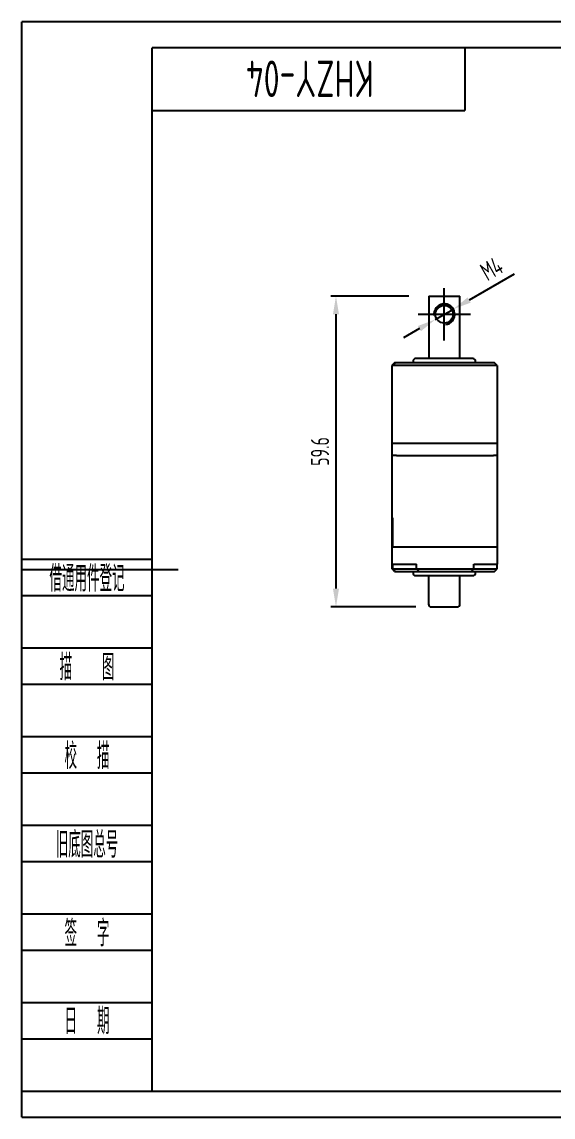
# Model space of a CAD drawing. Header units: inches. Extents: x -273 to 24, y 482 to 692.
# Drawn here: x -273.2 to -171.3, y 482.3 to 692.3 of the extents above; entities that cross this region are included whole.
import ezdxf
from ezdxf.enums import TextEntityAlignment as Align

# ---------------------------------------------------------------- set-up
doc = ezdxf.new("R2010")
doc.units = ezdxf.units.IN
doc.header["$MEASUREMENT"] = 0
doc.header["$PDMODE"] = 3
doc.header["$PDSIZE"] = 0.3125
doc.linetypes.add('CENTER2', pattern=[28.575, 19.05, -3.175, 3.175, -3.175])
doc.layers.get('0').update_dxf_attribs({"linetype": 'CONTINUOUS'})
doc.layers.get('Defpoints').update_dxf_attribs({"linetype": 'CONTINUOUS'})
for name, color, linetype in [('1轮廓实线层', 7, 'CONTINUOUS'), ('2细线层', 4, 'CONTINUOUS'), ('3中心线层', 1, 'CENTER2'), ('6文字层', 3, 'CONTINUOUS'), ('7标注层', 4, 'CONTINUOUS'), ('图框层', 7, 'CONTINUOUS')]:
    doc.layers.add(name, color=color, linetype=linetype)
doc.styles.add('PC_TEXTSTYLE', font='ISOCP.SHX', dxfattribs={"width": 0.707, "bigfont": 'GBCBIG.SHX'})
doc.dimstyles.new('GB_DIAMETER', dxfattribs={"dimtxt": 3.5, "dimasz": 3.5, "dimexe": 1, "dimexo": 0, "dimgap": 1.5, "dimtad": 1, "dimjust": 4, "dimdsep": 46, "dimtxsty": 'PC_TEXTSTYLE', "dimcen": 0, "dimclrd": 256, "dimclrt": 3, "dimadec": 0, "dimazin": 2, "dimtp": 0.1, "dimtm": 0.1, "dimtfac": 0.71, "dimtdec": 3, "dimtmove": 0, "dimatfit": 2, "dimfxl": 1, "dimtfill": 1, "dimarcsym": 0})
doc.dimstyles.new('GB_LINEAR', dxfattribs={"dimtxt": 3.5, "dimasz": 3.5, "dimexe": 1, "dimexo": 0, "dimgap": 1.5, "dimtad": 1, "dimdsep": 46, "dimtxsty": 'PC_TEXTSTYLE', "dimcen": 0, "dimclrd": 256, "dimclrt": 3, "dimadec": 0, "dimazin": 2, "dimtp": 0.1, "dimtm": 0.1, "dimtfac": 0.71, "dimtdec": 3, "dimtmove": 0, "dimatfit": 3, "dimfxl": 1, "dimtfill": 1, "dimarcsym": 0})

# ---------------------------------------------------------------- blocks, each defined once
blk = doc.blocks.new('SW_CENTERMARKSYMBOL_0')
at = {"color": 0, "linetype": 'Continuous', "lineweight": 18}
for p, q in [((0, 2.5), (0, 4)), ((0, 0), (0, 2.5)), ((-2.5, 0), (-4, 0)), ((0, 0), (-2.5, 0)), ((0, 0), (0, -2.5)), ((0, 0), (2.5, 0)), ((2.5, 0), (4, 0)), ((0, -2.5), (0, -4))]:
    blk.add_line(p, q, dxfattribs=at)
blk = doc.blocks.new('*D3')
at = {"layer": '7标注层', "lineweight": -2}
for p, q in [((-178.75, 643.9), (-187.39, 638.93)), ((-193.89, 635.2), (-190.42, 637.19)), ((-196.93, 633.45), (-199.96, 631.71))]:
    blk.add_line(p, q, dxfattribs=at)
at = {"layer": '7标注层'}
for points in [[(-187.68, 639.44), (-187.1, 638.43), (-190.42, 637.19)], [(-196.64, 632.95), (-197.22, 633.96), (-193.89, 635.2)]]:
    blk.add_solid(points, dxfattribs=at)
at = {"layer": 'Defpoints', "color": 0}
for p in [(-190.42, 637.19), (-193.89, 635.2)]:
    blk.add_point(p, dxfattribs=at)
at = {"layer": '7标注层', "color": 3, "insert": (-183.08, 644.95), "char_height": 3.5, "attachment_point": 5, "rotation": 29.8802, "style": 'PC_TEXTSTYLE', "bg_fill": 3, "box_fill_scale": 1.25, "bg_fill_color": 257, "bg_fill_transparency": 0}
blk.add_mtext('M4', dxfattribs=at)
blk = doc.blocks.new('*D7')
at = {"layer": '7标注层', "color": 0, "lineweight": -2}
for p, q in [((-198.98, 639.69), (-213.95, 639.69)), ((-197.64, 580.09), (-213.95, 580.09))]:
    blk.add_line(p, q, dxfattribs=at)
at = {"layer": '7标注层', "lineweight": -2}
blk.add_line((-212.95, 636.19), (-212.95, 583.59), dxfattribs=at)
at = {"layer": '7标注层'}
for points in [[(-212.37, 636.19), (-213.53, 636.19), (-212.95, 639.69)], [(-213.53, 583.59), (-212.37, 583.59), (-212.95, 580.09)]]:
    blk.add_solid(points, dxfattribs=at)
at = {"layer": 'Defpoints', "color": 0}
for p in [(-198.98, 639.69), (-212.95, 580.09), (-197.64, 580.09)]:
    blk.add_point(p, dxfattribs=at)
at = {"layer": '7标注层', "color": 3, "insert": (-216.02, 609.89), "char_height": 3.5, "attachment_point": 5, "rotation": 90, "style": 'PC_TEXTSTYLE', "bg_fill": 3, "box_fill_scale": 1.25, "bg_fill_color": 257, "bg_fill_transparency": 0}
blk.add_mtext('59.6', dxfattribs=at)
blk = doc.blocks.new('ZwmFrameMain_A4^_^无分区图框^_^landscape')
at = {"layer": '1轮廓实线层'}
for p, q in [((0, 0), (0, 200)), ((267, 200), (0, 200)), ((-25, 100), (5, 100)), ((0, 0), (267, 0))]:
    blk.add_line(p, q, dxfattribs=at)
at = {"layer": '2细线层'}
for p, q in [((-25, -5), (-25, 205)), ((272, 205), (-25, 205)), ((-25, -5), (272, -5))]:
    blk.add_line(p, q, dxfattribs=at)
blk = doc.blocks.new('ZwmFrameMain_图样代号')
at = {"layer": '2细线层', "linetype": 'Continuous'}
for p in [(60, 0), (0, -12)]:
    blk.add_line(p, (60, -12), dxfattribs=at)
at = {"layer": '6文字层', "style": 'PC_TEXTSTYLE', "width": 2.827942}
blk.add_attdef('图样代号', text='', height=7, rotation=180, dxfattribs=at).set_placement((58.24, -2.4), (2.35, -2.4), align=Align.FIT)
blk = doc.blocks.new('ZwmFrameMain_附加栏')
at = {"layer": '2细线层'}
for p, q in [((-25, 102), (0, 102)), ((-25, 95), (0, 95)), ((-25, 85), (0, 85)), ((-25, 78), (0, 78)), ((-25, 68), (0, 68)), ((-25, 61), (0, 61)), ((-25, 51), (0, 51)), ((-25, 44), (0, 44)), ((-25, 34), (0, 34)), ((-25, 27), (0, 27)), ((-25, 17), (0, 17)), ((-25, 10), (0, 10)), ((-25, 0), (0, 0))]:
    blk.add_line(p, q, dxfattribs=at)
at = {"layer": '6文字层', "color": 3, "style": 'PC_TEXTSTYLE'}
for s, width, p in [('借通用件登记', 0.667, (-12.5, 98.5)), ('描   图', 0.6667, (-12.5, 81.5)), ('校  描', 0.667, (-12.5, 64.5)), ('旧底图总号', 0.667, (-12.5, 47.5)), ('签  字', 0.667, (-12.5, 30.5)), ('日  期', 0.667, (-12.49, 13.6))]:
    blk.add_text(s, height=5, dxfattribs=dict(at, width=width)).set_placement(p, align=Align.MIDDLE)
at = {"layer": '6文字层', "style": 'PC_TEXTSTYLE'}
for tag, width, p, p2 in [('借通用件登记', 0.671328, (-23.44, 86.36), (-1.25, 86.36)), ('描图', 2.120922, (-23.44, 69.36), (-1.25, 69.36)), ('校图', 2.149976, (-23.75, 52.06), (-1.25, 52.06)), ('旧底图总号', 0.761452, (-22.84, 35.67), (-1.86, 35.67)), ('签字', 2.026939, (-23.14, 18.37), (-1.56, 18.37)), ('日期', 1.89999, (-22.84, 1.37), (-2.17, 1.37))]:
    blk.add_attdef(tag, text='', height=5, dxfattribs=dict(at, width=width)).set_placement(p, p2, align=Align.FIT)

msp = doc.modelspace()

# ---------------------------------------------------------------- linework, layer by layer
at = {"color": 7, "linetype": 'Continuous', "lineweight": 25}
for p, q in [((-195.158, 639.694), (-195.158, 627.694)), ((-195.158, 639.694), (-189.158, 639.694)), ((-189.158, 627.694), (-189.158, 639.694)), ((-201.717, 626.894), (-202.22, 626.391)), ((-202.008, 626.394), (-202.217, 626.394)), ((-202.217, 626.394), (-202.217, 611.394)), ((-202.008, 626.394), (-201.508, 626.894)), ((-201.508, 626.894), (-201.717, 626.894)), ((-201.307, 626.894), (-201.508, 626.894)), ((-182.707, 626.894), (-201.307, 626.894)), ((-182.704, 626.394), (-201.304, 626.394)), ((-198.165, 627.194), (-198.165, 626.894)), ((-192.135, 627.694), (-197.665, 627.694)), ((-186.665, 627.694), (-192.135, 627.694)), ((-186.165, 626.894), (-186.165, 627.194)), ((-182.508, 626.894), (-182.707, 626.894)), ((-182.006, 626.391), (-182.508, 626.894)), ((-182.008, 626.394), (-182.008, 611.394)), ((-202.217, 611.394), (-202.217, 609.094)), ((-202.008, 611.394), (-202.217, 611.394)), ((-201.304, 611.394), (-202.008, 611.394)), ((-182.704, 611.394), (-201.304, 611.394)), ((-182.008, 611.394), (-182.704, 611.394)), ((-182.008, 611.394), (-182.008, 609.094)), ((-202.217, 609.094), (-202.217, 591.594)), ((-202.008, 609.094), (-202.217, 609.094)), ((-201.304, 609.094), (-202.008, 609.094)), ((-201.304, 609.094), (-182.704, 609.094)), ((-182.008, 609.094), (-182.704, 609.094)), ((-182.008, 609.094), (-182.008, 591.594)), ((-202.129, 597.194), (-202.183, 597.194)), ((-202.183, 597.194), (-202.183, 591.594)), ((-202.129, 597.194), (-202.129, 591.594)), ((-202.217, 591.594), (-202.183, 591.594)), ((-202.217, 591.594), (-202.217, 588.294)), ((-202.008, 591.594), (-202.217, 591.594)), ((-202.129, 591.594), (-202.008, 591.594)), ((-202.008, 591.594), (-201.304, 591.594)), ((-201.304, 591.594), (-182.704, 591.594)), ((-182.704, 591.594), (-182.008, 591.594)), ((-182.008, 591.594), (-182.008, 588.294)), ((-202.217, 588.294), (-202.197, 588.294)), ((-202.197, 587.394), (-202.197, 588.294)), ((-202.028, 587.394), (-202.028, 588.294)), ((-202.028, 588.294), (-202.008, 588.294)), ((-202.008, 588.294), (-201.304, 588.294)), ((-201.304, 588.294), (-197.504, 588.294)), ((-197.504, 587.394), (-197.504, 588.294)), ((-186.504, 588.294), (-182.704, 588.294)), ((-186.504, 587.394), (-186.504, 588.294)), ((-182.704, 588.294), (-182.008, 588.294)), ((-182.029, 587.394), (-182.029, 588.294)), ((-202.197, 587.394), (-202.028, 587.394)), ((-201.694, 586.894), (-202.197, 587.394)), ((-202.028, 587.394), (-201.531, 586.894)), ((-202.028, 587.394), (-200.029, 587.394)), ((-201.694, 586.894), (-201.531, 586.894)), ((-201.531, 586.894), (-200.031, 586.894)), ((-198.165, 586.894), (-198.165, 586.594)), ((-197.665, 586.094), (-192.135, 586.094)), ((-197.515, 587.394), (-197.504, 587.394)), ((-197.504, 587.394), (-186.504, 587.394)), ((-197.007, 586.894), (-197.504, 587.394)), ((-197.015, 586.894), (-197.007, 586.894)), ((-197.007, 586.894), (-187.007, 586.894)), ((-195.165, 586.094), (-195.165, 580.594)), ((-192.135, 586.094), (-186.665, 586.094)), ((-189.165, 580.594), (-189.165, 586.094)), ((-186.504, 587.394), (-187.007, 586.894)), ((-186.165, 586.594), (-186.165, 586.894)), ((-184.031, 586.894), (-182.531, 586.894)), ((-184.029, 587.394), (-182.029, 587.394)), ((-182.531, 586.894), (-182.029, 587.394)), ((-194.665, 580.094), (-192.152, 580.094)), ((-192.152, 580.094), (-189.665, 580.094))]:
    msp.add_line(p, q, dxfattribs=at)
msp.add_circle((-192.158, 636.194), 1.7)
for centre, start, end in [((-197.665, 627.194), 90, 180), ((-186.665, 627.194), 0, 90), ((-197.665, 586.594), 180, 270), ((-186.665, 586.594), 270, 0), ((-194.665, 580.594), 180, 270), ((-189.665, 580.594), 270, 0)]:
    msp.add_arc(centre, 0.5, start, end, dxfattribs=at)
for points, knots in [([(-201.304, 626.394), (-201.487, 626.394), (-201.67, 626.394), (-201.93, 626.394), (-202.007, 626.394), (-202.008, 626.394)], [0, 0, 0, 0, 0.5, 0.5, 1, 1, 1, 1]), ([(-182.008, 626.394), (-182.007, 626.394), (-182.082, 626.394), (-182.339, 626.394), (-182.521, 626.394), (-182.704, 626.394)], [0, 0, 0, 0, 0.5, 0.5, 1, 1, 1, 1]), ([(-200.031, 586.894), (-199.639, 586.894), (-199.246, 586.894), (-198.518, 586.894), (-198.184, 586.894), (-197.626, 586.894), (-197.402, 586.894), (-197.097, 586.894), (-197.017, 586.894), (-197.015, 586.894)], [0, 0, 0, 0, 0.25, 0.25, 0.5, 0.5, 0.75, 0.75, 1, 1, 1, 1]), ([(-200.029, 587.394), (-199.701, 587.394), (-199.374, 587.394), (-198.768, 587.394), (-198.489, 587.394), (-198.024, 587.394), (-197.837, 587.394), (-197.584, 587.394), (-197.517, 587.394), (-197.515, 587.394)], [0, 0, 0, 0, 0.25, 0.25, 0.5, 0.5, 0.75, 0.75, 1, 1, 1, 1]), ([(-187.015, 586.894), (-187.017, 586.894), (-186.941, 586.894), (-186.645, 586.894), (-186.424, 586.894), (-185.872, 586.894), (-185.54, 586.894), (-184.816, 586.894), (-184.424, 586.894), (-184.031, 586.894)], [0, 0, 0, 0, 0.25, 0.25, 0.5, 0.5, 0.75, 0.75, 1, 1, 1, 1]), ([(-186.515, 587.394), (-186.517, 587.394), (-186.454, 587.394), (-186.206, 587.394), (-186.023, 587.394), (-185.562, 587.394), (-185.286, 587.394), (-184.683, 587.394), (-184.356, 587.394), (-184.029, 587.394)], [0, 0, 0, 0, 0.25, 0.25, 0.5, 0.5, 0.75, 0.75, 1, 1, 1, 1])]:
    msp.add_open_spline(points, degree=3, knots=knots, dxfattribs=at)
at = {"layer": '2细线层'}
msp.add_arc((-192.158, 636.194), 2, 277, 187, dxfattribs=at)
at = {"layer": '3中心线层'}
for p, q in [((-192.158, 631.194), (-192.158, 641.194)), ((-197.158, 636.194), (-187.158, 636.194))]:
    msp.add_line(p, q, dxfattribs=at)

# ---------------------------------------------------------------- block references
at = {"color": 7, "linetype": 'Continuous', "lineweight": 18, "rotation": 90}
msp.add_blockref('SW_CENTERMARKSYMBOL_0', (-192.158, 636.194), dxfattribs=at)
at = {"layer": '图框层'}
ref = msp.add_blockref('ZwmFrameMain_图样代号', (-248.222, 687.262), dxfattribs=at)
ref.add_attrib('图样代号', 'KHZY-04', dxfattribs={"layer": '6文字层', "height": 7, "rotation": 180, "style": 'PC_TEXTSTYLE', "width": 0.707}).set_placement((-217.929, 684.859), align=Align.CENTER)
msp.add_blockref('ZwmFrameMain_附加栏', (-248.222, 487.262), dxfattribs=at)

# ---------------------------------------------------------------- next in the draw order: dimensions: what is measured, and where the dimension line sits
at = {"layer": '7标注层'}
dim = msp.add_diameter_dim_2p(p1=(-193.893, 635.198), p2=(-190.424, 637.19), text='M<>', dimstyle='GB_DIAMETER', override={"dimscale": 1, "dimgap": 1.5, "dimtad": 1, "dimjust": 4, "dimtih": 0, "dimtoh": 0, "dimdec": 2, "dimlfac": 1, "dimpost": '<>', "dimcen": 0, "dimse1": 0, "dimse2": 0, "dimsd1": 0, "dimsd2": 0, "dimtix": 0, "dimtofl": 1, "dimatfit": 0, "dimtvp": 0.1}, dxfattribs=at)
dim.commit()
dim.dimension.update_dxf_attribs({"geometry": '*D3', "text_midpoint": (-185.935, 639.77), "dimtype": 163})

# ---------------------------------------------------------------- next in the draw order: dimensions: what is measured, and where the dimension line sits
dim = msp.add_linear_dim(base=(-212.949, 580.094), p1=(-198.977, 639.694), p2=(-197.636, 580.094), angle=90, dimstyle='GB_LINEAR', override={"dimscale": 1, "dimgap": 1.5, "dimtad": 1, "dimjust": 0, "dimdec": 2, "dimlfac": 1, "dimse1": 0, "dimse2": 0, "dimsd1": 0, "dimsd2": 0, "dimclrd": 256, "dimclre": 0, "dimtofl": 1, "dimtvp": 0.1}, dxfattribs=at)
dim.commit()
dim.dimension.update_dxf_attribs({"geometry": '*D7', "text_midpoint": (-216.025, 609.894)})

# ---------------------------------------------------------------- next in the draw order: block references
at = {"layer": '图框层'}
msp.add_blockref('ZwmFrameMain_A4^_^无分区图框^_^landscape', (-248.222, 487.262), dxfattribs=at)

doc.saveas('drawing.dxf')
